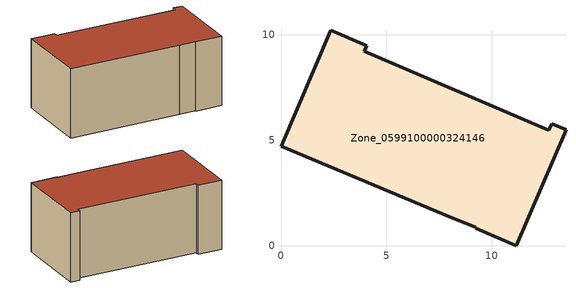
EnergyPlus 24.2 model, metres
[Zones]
Zone_0599100000324146
 floor ground (C_G): 11.16,0 9.24,0.81 9.24,0.86 8.09,1.32 0,4.72 2.35,10.2 4.07,9.47 3.95,9.2 12.7,5.47 12.83,5.78 13.51,5.49 z0
 wall outside (C_F): 4.07,9.47 2.35,10.2 0,4.72 8.09,1.32 9.24,0.86 9.24,0.81 11.16,0 13.51,5.49 12.83,5.78 12.7,5.47 3.95,9.2 4.07,9.47 z0:5.35
 roof outside (C_R): 8.09,1.32 9.24,0.86 9.24,0.81 11.16,0 13.51,5.49 12.83,5.78 12.7,5.47 3.95,9.2 4.07,9.47 2.35,10.2 0,4.72 z5.35
[BUILDING]
Pand.0599100000324146: North Axis=0; Terrain=City; Loads Convergence Tolerance Value=0.04; Temperature Convergence Tolerance Value=0.4; Solar Distribution=FullExterior; Maximum Number of Warmup Days=25; Minimum Number of Warmup Days=1
[Site:Location]
Rotterdam.The.Hague.AP_ZH_NLD Design_Conditions: Latitude=51.96; Longitude=4.45; Time Zone=1; Elevation=-4.5
[SITE:GROUNDTEMPERATURE:BUILDINGSURFACE]
18, 18, 18, 18, 18, 18, 18, 18, 18, 18, 18, 18
[MATERIAL] Thermal Absorptance=0.9; Solar Absorptance=0.7; Visible Absorptance=0.7
Name | Roughness | Thickness | Conductivity | Density | Specific Heat
G.TC.1975-1991 | MediumSmooth | 0.15 | 0.288461 | 540 | 1210
F.TC.1975-1991 | Rough | 0.3 | 0.230769 | 1920 | 840
R.TC.1975-1991 | MediumRough | 0.2 | 0.153846 | 1500 | 1000
[CONSTRUCTION]
C_G: G.TC.1975-1991
C_F: F.TC.1975-1991
C_R: R.TC.1975-1991
[ZONE]
Zone_0599100000324146: Type=1; Multiplier=1; Ceiling Height=Autocalculate; Volume=Autocalculate; Floor Area=autocalculate; Part of Total Floor Area=Yes
[ZONEINFILTRATION:DESIGNFLOWRATE]
Infil_Zone_0599100000324146: Zone or ZoneList or Space or SpaceList=Zone_0599100000324146; Schedule=AlwaysOn; Design Flow Rate Calculation Method=Flow/Area; Flow Rate per Floor Area=0.003; Constant Term Coefficient=1; Temperature Term Coefficient=0; Velocity Term Coefficient=0; Velocity Squared Term Coefficient=0
[HVACTEMPLATE:ZONE:IDEALLOADSAIRSYSTEM]
Zone_0599100000324146: Maximum Heating Supply Air Temperature=50; Minimum Cooling Supply Air Temperature=13; Maximum Heating Supply Air Humidity Ratio=0.0156; Minimum Cooling Supply Air Humidity Ratio=0.0077; Heating Limit=NoLimit; Cooling Limit=NoLimit; Dehumidification Control Type=ConstantSensibleHeatRatio; Cooling Sensible Heat Ratio=0.7; Dehumidification Setpoint=60; Humidification Control Type=None; Humidification Setpoint=30; Outdoor Air Method=None; Outdoor Air Flow Rate per Person=0.00944; Outdoor Air Flow Rate per Zone Floor Area=0; Outdoor Air Flow Rate per Zone=0; Demand Controlled Ventilation Type=None; Outdoor Air Economizer Type=NoEconomizer; Heat Recovery Type=None; Sensible Heat Recovery Effectiveness=0.7; Latent Heat Recovery Effectiveness=0.65
[ZONECONTROL:THERMOSTAT]
ThermostatControl_Zone_0599100000324146: Zone or ZoneList=Zone_0599100000324146; Control Type Schedule=DualSetpointControlType; Control 1=Thermostat_Zone_0599100000324146; Temperature Difference Between Cutout And Setpoint=0
[THERMOSTATSETPOINT:DUALSETPOINT]
Thermostat_Zone_0599100000324146: Heating Setpoint Temperature Schedule=HeatingSetpoint_Zone_0599100000324146; Cooling Setpoint Temperature Schedule=CoolingSetpoint_Zone_0599100000324146
[SCHEDULE:COMPACT]
HeatingSetpoint_Zone_0599100000324146: Through: 12/31, For: AllDays, Until: 24:00, 21
CoolingSetpoint_Zone_0599100000324146: Through: 12/31, For: AllDays, Until: 24:00, 24
DualSetpointControlType: Through: 12/31, For: AllDays, Until: 24:00, 4
AlwaysOn: Through: 12/31, For: AllDays, Until: 24:00, 1
